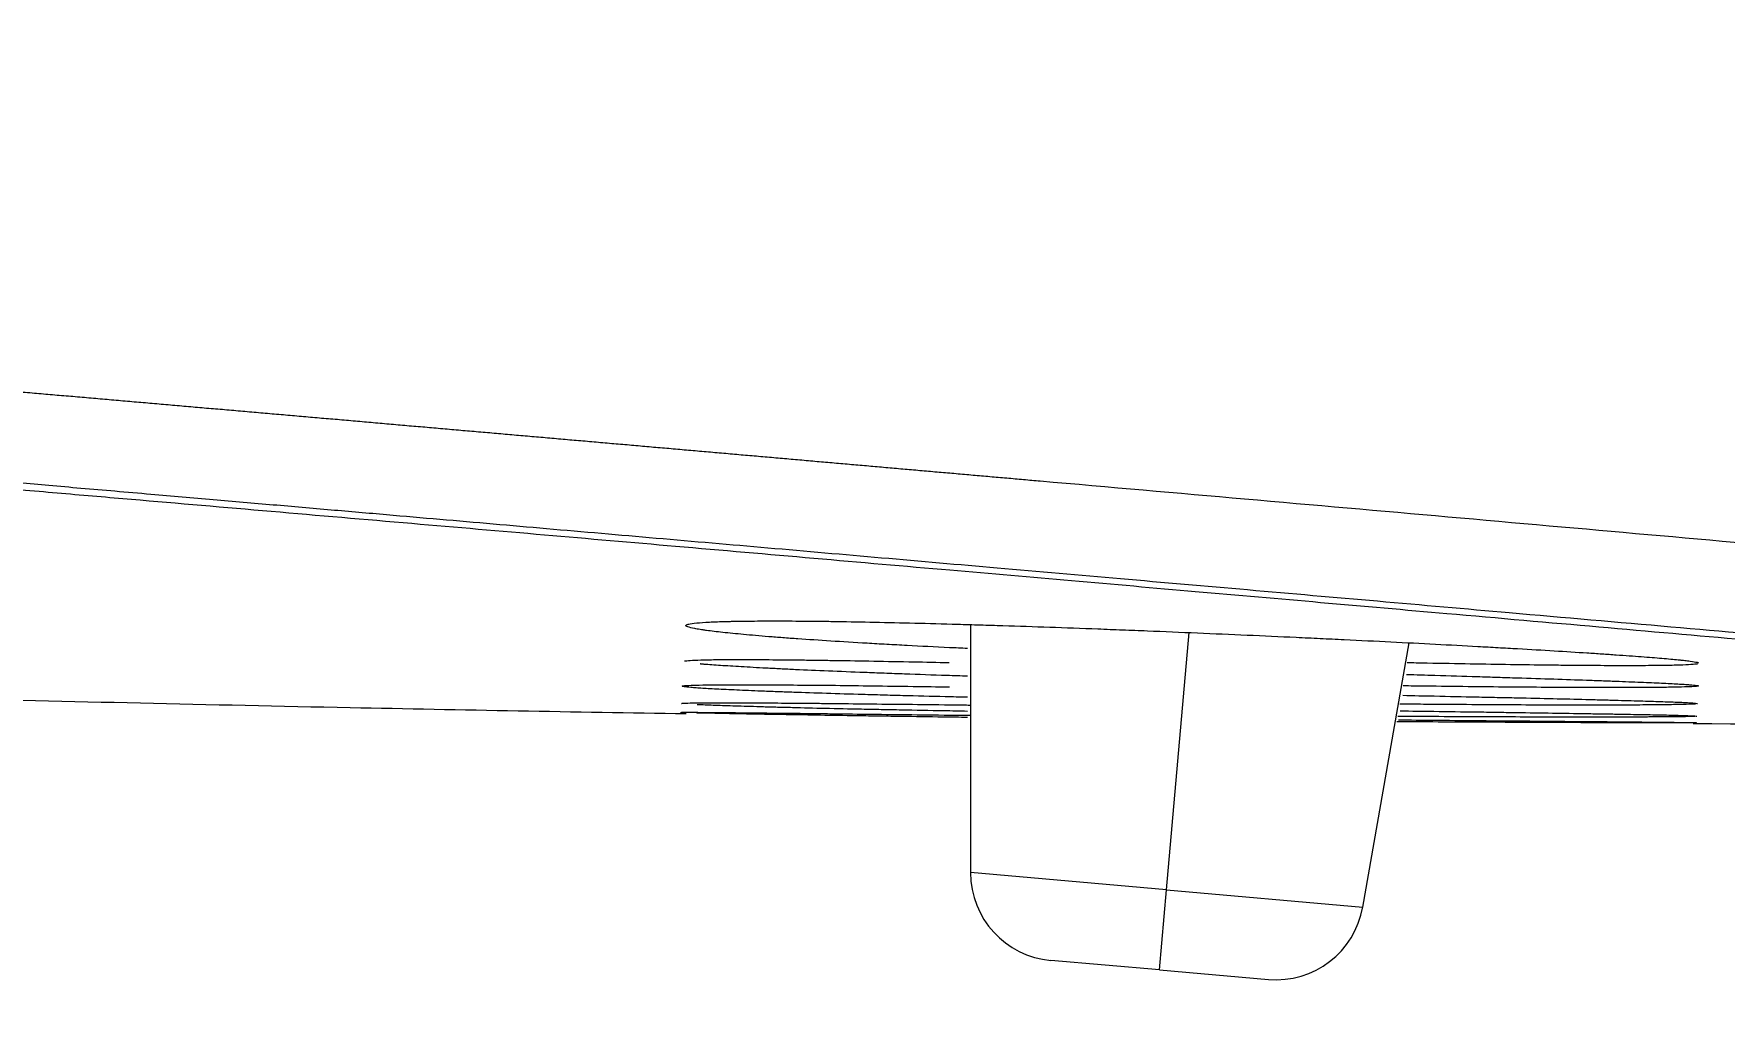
# Model space of a CAD drawing. Header units: millimetres. Extents: x 2433 to 4809, y -10272 to -6912.
# Drawn here: x 4027.25 to 4046.45, y -8026.49 to -8015.28 of the extents above; entities that cross this region are included whole.
import ezdxf

# ---------------------------------------------------------------- set-up
doc = ezdxf.new("R2010")
doc.units = ezdxf.units.MM
doc.layers.add('DIM', color=3, linetype='Continuous', lineweight=13)
doc.styles.add('ARIAL', font='arial.ttf')
doc.dimstyles.get("Standard").update_dxf_attribs({"dimtxt": 15, "dimasz": 15, "dimexe": 0.18, "dimexo": 0.0625, "dimgap": 4, "dimtad": 0, "dimtih": 1, "dimtoh": 1, "dimdec": 1, "dimdsep": 46, "dimtxsty": 'ARIAL', "dimcen": 0, "dimclrd": 3, "dimclre": 3, "dimclrt": 3, "dimadec": 0, "dimazin": 0, "dimtfac": 1, "dimtdec": 1, "dimtofl": 0, "dimtmove": 0, "dimatfit": 3, "dimfxl": 1, "dimtolj": 1, "dimtzin": 0, "dimarcsym": 0})

# ---------------------------------------------------------------- blocks, each defined once
blk = doc.blocks.new('*D50')
at = {"layer": 'Defpoints', "color": 0, "transparency": 16777216}
for p in [(3876.167, -8006.18), (4065.408, -8022.77), (4059.068, -8095.094)]:
    blk.add_point(p, dxfattribs=at)
at = {"layer": 'DIM', "color": 3, "lineweight": -2, "transparency": 16777216}
for p, q in [((3876.162, -8006.242), (3869.811, -8078.683)), ((4065.403, -8022.832), (4059.052, -8095.273)), ((3887.758, -8080.076), (3940.44, -8084.694)), ((4041.136, -8093.522), (3988.454, -8088.903))]:
    blk.add_line(p, q, dxfattribs=at)
at = {"layer": 'DIM', "color": 3, "transparency": 16777216}
for points in [[(3888.02, -8077.087), (3887.496, -8083.064), (3869.827, -8078.504)], [(4041.398, -8090.533), (4040.874, -8096.511), (4059.068, -8095.094)]]:
    blk.add_solid(points, dxfattribs=at)
at = {"layer": 'DIM', "color": 3, "transparency": 16777216, "insert": (3964.447, -8086.799), "char_height": 18, "attachment_point": 5, "style": 'ARIAL'}
blk.add_mtext('\\A1;190', dxfattribs=at)

msp = doc.modelspace()

# ---------------------------------------------------------------- linework, layer by layer
at = {"linetype": 'Continuous', "lineweight": 18, "extrusion": (-1, -2.22045e-16, 0)}
for p, q in [((4037.889, -8021.987), (4037.889, -8024.804)), ((4042.345, -8025.194), (4042.874, -8022.195)), ((4040.037, -8025.908), (4038.802, -8025.8)), ((4040.037, -8025.908), (4041.273, -8026.016))]:
    msp.add_line(p, q, dxfattribs=at)
at = {"linetype": 'Continuous', "lineweight": 13, "extrusion": (-1, -2.22045e-16, 0)}
for p, q in [((4040.117, -8024.999), (4040.373, -8022.077)), ((4040.117, -8024.999), (4037.889, -8024.804)), ((4040.037, -8025.908), (4040.117, -8024.999)), ((4040.117, -8024.999), (4042.345, -8025.194))]:
    msp.add_line(p, q, dxfattribs=at)
at = {"linetype": 'Continuous', "lineweight": 18}
for centre, start, end in [((4038.889, -8024.804), 180, 265), ((4041.36, -8025.02), 265, 350)]:
    msp.add_arc(centre, 1, start, end, dxfattribs=at)
for points, knots in [([(4025.397, -8019.196), (4025.431, -8019.199), (4025.5, -8019.205), (4025.603, -8019.214), (4025.706, -8019.223), (4025.809, -8019.232), (4025.912, -8019.241), (4026.015, -8019.25), (4026.118, -8019.258), (4026.221, -8019.267), (4026.324, -8019.276), (4026.427, -8019.285), (4026.531, -8019.294), (4026.634, -8019.303), (4026.737, -8019.312), (4026.84, -8019.321), (4026.943, -8019.33), (4027.046, -8019.339), (4027.149, -8019.348), (4027.252, -8019.357), (4027.355, -8019.366), (4027.458, -8019.375), (4027.561, -8019.384), (4027.664, -8019.392), (4027.768, -8019.401), (4027.871, -8019.41), (4027.974, -8019.419), (4028.077, -8019.428), (4028.18, -8019.437), (4028.283, -8019.446), (4028.386, -8019.455), (4028.488, -8019.464), (4028.591, -8019.473), (4028.694, -8019.482), (4028.797, -8019.491), (4028.9, -8019.5), (4029.003, -8019.509), (4029.106, -8019.518), (4029.208, -8019.527), (4029.311, -8019.535), (4029.414, -8019.544), (4029.516, -8019.553), (4029.619, -8019.562), (4029.722, -8019.571), (4029.824, -8019.58), (4029.927, -8019.589), (4030.029, -8019.598), (4030.132, -8019.607), (4030.234, -8019.616), (4030.337, -8019.625), (4030.439, -8019.634), (4030.541, -8019.643), (4030.644, -8019.651), (4030.746, -8019.66), (4030.848, -8019.669), (4030.95, -8019.678), (4031.052, -8019.687), (4031.154, -8019.696), (4031.256, -8019.705), (4031.358, -8019.714), (4031.46, -8019.723), (4031.562, -8019.732), (4031.664, -8019.74), (4031.765, -8019.749), (4031.867, -8019.758), (4031.969, -8019.767), (4032.07, -8019.776), (4032.172, -8019.785), (4032.273, -8019.794), (4032.375, -8019.802), (4032.476, -8019.811), (4032.577, -8019.82), (4032.678, -8019.829), (4032.779, -8019.838), (4032.88, -8019.847), (4032.981, -8019.855), (4033.082, -8019.864), (4033.183, -8019.873), (4033.284, -8019.882), (4033.384, -8019.891), (4033.485, -8019.899), (4033.586, -8019.908), (4033.686, -8019.917), (4033.786, -8019.926), (4033.887, -8019.935), (4033.987, -8019.943), (4034.087, -8019.952), (4034.187, -8019.961), (4034.287, -8019.97), (4034.387, -8019.978), (4034.487, -8019.987), (4034.586, -8019.996), (4034.686, -8020.005), (4034.786, -8020.013), (4034.885, -8020.022), (4034.984, -8020.031), (4035.084, -8020.039), (4035.183, -8020.048), (4035.282, -8020.057), (4035.381, -8020.065), (4035.48, -8020.074), (4035.578, -8020.083), (4035.677, -8020.091), (4035.776, -8020.1), (4035.874, -8020.109), (4035.973, -8020.117), (4036.071, -8020.126), (4036.169, -8020.135), (4036.267, -8020.143), (4036.365, -8020.152), (4036.463, -8020.16), (4036.561, -8020.169), (4036.658, -8020.177), (4036.756, -8020.186), (4036.853, -8020.194), (4036.95, -8020.203), (4037.047, -8020.212), (4037.145, -8020.22), (4037.241, -8020.229), (4037.338, -8020.237), (4037.435, -8020.246), (4037.532, -8020.254), (4037.628, -8020.262), (4037.724, -8020.271), (4037.821, -8020.279), (4037.917, -8020.288), (4038.013, -8020.296), (4038.109, -8020.305), (4038.204, -8020.313), (4038.3, -8020.321), (4038.395, -8020.33), (4038.491, -8020.338), (4038.586, -8020.347), (4039.436, -8020.421), (4041.042, -8020.562), (4043.351, -8020.765), (4045.623, -8020.966), (4047.834, -8021.162), (4049.95, -8021.349), (4052.017, -8021.533), (4054.052, -8021.715), (4056.037, -8021.893), (4057.431, -8022.02), (4058.338, -8022.103), (4058.854, -8022.15), (4059.321, -8022.194), (4059.74, -8022.233), (4060.006, -8022.258), (4060.155, -8022.272), (4060.204, -8022.276), (4060.252, -8022.281), (4060.299, -8022.285), (4060.345, -8022.29), (4060.39, -8022.294), (4060.435, -8022.298), (4060.478, -8022.303), (4060.521, -8022.307), (4060.563, -8022.311), (4060.603, -8022.315), (4060.643, -8022.319), (4060.682, -8022.322), (4060.72, -8022.326), (4060.757, -8022.33), (4060.793, -8022.333), (4060.828, -8022.337), (4060.862, -8022.34), (4060.895, -8022.343), (4060.927, -8022.347), (4060.958, -8022.35), (4060.988, -8022.353), (4061.017, -8022.356), (4061.046, -8022.359), (4061.073, -8022.362), (4061.099, -8022.364), (4061.125, -8022.367), (4061.149, -8022.37), (4061.172, -8022.372), (4061.195, -8022.375), (4061.216, -8022.377), (4061.236, -8022.379), (4061.256, -8022.381), (4061.274, -8022.383), (4061.286, -8022.385), (4061.291, -8022.385)], [0, 0, 0, 0, 0.001868, 0.003737, 0.005607, 0.007478, 0.009349, 0.011221, 0.013093, 0.014966, 0.01684, 0.018714, 0.02059, 0.022465, 0.024342, 0.026219, 0.028096, 0.029975, 0.031853, 0.033733, 0.035613, 0.037493, 0.039374, 0.041256, 0.043138, 0.045021, 0.046905, 0.048789, 0.050673, 0.052558, 0.054444, 0.05633, 0.058216, 0.060103, 0.061991, 0.063879, 0.065767, 0.067656, 0.069545, 0.071435, 0.073325, 0.075216, 0.077107, 0.078999, 0.080891, 0.082783, 0.084676, 0.086569, 0.088463, 0.090357, 0.092251, 0.094145, 0.096041, 0.097936, 0.099832, 0.101728, 0.103624, 0.105521, 0.107418, 0.109315, 0.111213, 0.113111, 0.115009, 0.116907, 0.118806, 0.120705, 0.122604, 0.124504, 0.126403, 0.128303, 0.130204, 0.132104, 0.134005, 0.135905, 0.137806, 0.139707, 0.141609, 0.14351, 0.145412, 0.147314, 0.149216, 0.151118, 0.15302, 0.154923, 0.156825, 0.158728, 0.16063, 0.162533, 0.164436, 0.166339, 0.168242, 0.170145, 0.172048, 0.173951, 0.175855, 0.177758, 0.179661, 0.181564, 0.183468, 0.185371, 0.187274, 0.189178, 0.191081, 0.192984, 0.194887, 0.19679, 0.198693, 0.200597, 0.202499, 0.204402, 0.206305, 0.208208, 0.210111, 0.212013, 0.213915, 0.215818, 0.21772, 0.219622, 0.221524, 0.223426, 0.225327, 0.227229, 0.22913, 0.231031, 0.232932, 0.234832, 0.236733, 0.238633, 0.240533, 0.242433, 0.244332, 0.246232, 0.248131, 0.250029, 0.297197, 0.345867, 0.395959, 0.447375, 0.499998, 0.553136, 0.612729, 0.678475, 0.749923, 0.775235, 0.800374, 0.825328, 0.850083, 0.874627, 0.878178, 0.881732, 0.885288, 0.888846, 0.892407, 0.89597, 0.899535, 0.903103, 0.906672, 0.910244, 0.913817, 0.917392, 0.92097, 0.924549, 0.928129, 0.931711, 0.935295, 0.938881, 0.942468, 0.946056, 0.949645, 0.953236, 0.956828, 0.960421, 0.964015, 0.96761, 0.971206, 0.974803, 0.978401, 0.981999, 0.985598, 0.989198, 0.992798, 0.996399, 1, 1, 1, 1]), ([(4025.091, -8020.283), (4025.124, -8020.286), (4025.191, -8020.292), (4025.293, -8020.301), (4025.397, -8020.31), (4025.505, -8020.319), (4025.615, -8020.328), (4025.728, -8020.338), (4025.844, -8020.348), (4025.962, -8020.358), (4026.084, -8020.368), (4026.208, -8020.379), (4026.335, -8020.39), (4026.464, -8020.401), (4026.597, -8020.412), (4026.826, -8020.432), (4027.148, -8020.459), (4027.558, -8020.494), (4027.96, -8020.529), (4028.757, -8020.597), (4029.954, -8020.7), (4032.028, -8020.878), (4034.625, -8021.103), (4037.11, -8021.319), (4039.059, -8021.489), (4040.467, -8021.611), (4041.891, -8021.736), (4043.428, -8021.871), (4045.045, -8022.013), (4046.707, -8022.159), (4048.191, -8022.29), (4049.521, -8022.408), (4050.718, -8022.514), (4051.882, -8022.618), (4052.983, -8022.717), (4053.998, -8022.808), (4054.912, -8022.891), (4055.73, -8022.965), (4056.403, -8023.027), (4056.954, -8023.079), (4057.404, -8023.121), (4057.802, -8023.159), (4058.047, -8023.183), (4058.179, -8023.196), (4058.216, -8023.2), (4058.253, -8023.204), (4058.29, -8023.207), (4058.326, -8023.211), (4058.361, -8023.214), (4058.396, -8023.218), (4058.431, -8023.221), (4058.464, -8023.225), (4058.498, -8023.228), (4058.53, -8023.232), (4058.562, -8023.235), (4058.594, -8023.238), (4058.624, -8023.241), (4058.654, -8023.245), (4058.684, -8023.248), (4058.712, -8023.251), (4058.74, -8023.254), (4058.768, -8023.257), (4058.794, -8023.26), (4058.82, -8023.263), (4058.845, -8023.265), (4058.869, -8023.268), (4058.893, -8023.271), (4058.915, -8023.273), (4058.937, -8023.276), (4058.958, -8023.278), (4058.978, -8023.281), (4058.997, -8023.283), (4059.016, -8023.285), (4059.027, -8023.287), (4059.033, -8023.287)], [0, 0, 0, 0, 0.001901, 0.003856, 0.005866, 0.007929, 0.010046, 0.012218, 0.014443, 0.016722, 0.019056, 0.021443, 0.023885, 0.026381, 0.02893, 0.031534, 0.039629, 0.047565, 0.055342, 0.06296, 0.093921, 0.125357, 0.185465, 0.250033, 0.279563, 0.310272, 0.342163, 0.375237, 0.416513, 0.458099, 0.500005, 0.533967, 0.569101, 0.60541, 0.642901, 0.679508, 0.715547, 0.751022, 0.785939, 0.812928, 0.839733, 0.866359, 0.892808, 0.895957, 0.899128, 0.902318, 0.90553, 0.908761, 0.912014, 0.915286, 0.91858, 0.921893, 0.925228, 0.928583, 0.931958, 0.935354, 0.93877, 0.942207, 0.945665, 0.949143, 0.952642, 0.956161, 0.959701, 0.963261, 0.966842, 0.970444, 0.974066, 0.977709, 0.981373, 0.985057, 0.988762, 0.992487, 0.996233, 1, 1, 1, 1]), ([(4037.854, -8022.258), (4037.785, -8022.255), (4037.717, -8022.252), (4037.484, -8022.241), (4037.324, -8022.233), (4037.128, -8022.222), (4037.09, -8022.22), (4037.013, -8022.216), (4036.974, -8022.214), (4036.86, -8022.208), (4036.786, -8022.203), (4036.569, -8022.191), (4036.431, -8022.182), (4036.169, -8022.166), (4036.045, -8022.157), (4035.869, -8022.145), (4035.811, -8022.141), (4035.728, -8022.134), (4035.701, -8022.132), (4035.648, -8022.128), (4035.621, -8022.126), (4035.492, -8022.116), (4035.397, -8022.107), (4035.224, -8022.091), (4035.145, -8022.084), (4035.005, -8022.068), (4034.943, -8022.061), (4034.876, -8022.052), (4034.863, -8022.05), (4034.838, -8022.046), (4034.826, -8022.044), (4034.793, -8022.039), (4034.773, -8022.036), (4034.72, -8022.025), (4034.693, -8022.019), (4034.659, -8022.007), (4034.651, -8022.001), (4034.654, -8021.993), (4034.657, -8021.99), (4034.666, -8021.987), (4034.669, -8021.985), (4034.678, -8021.983), (4034.682, -8021.982), (4034.708, -8021.976), (4034.739, -8021.972), (4034.817, -8021.964), (4034.865, -8021.961), (4034.978, -8021.955), (4035.043, -8021.953), (4035.136, -8021.95), (4035.155, -8021.95), (4035.194, -8021.949), (4035.254, -8021.948), (4035.319, -8021.947), (4035.454, -8021.946), (4035.551, -8021.945), (4035.761, -8021.945), (4035.873, -8021.946), (4036.054, -8021.947), (4036.116, -8021.948), (4036.212, -8021.949), (4036.245, -8021.949), (4036.311, -8021.95), (4036.344, -8021.951), (4036.513, -8021.953), (4036.654, -8021.956), (4036.946, -8021.962), (4037.098, -8021.965), (4037.412, -8021.973), (4037.575, -8021.977), (4037.785, -8021.983), (4037.828, -8021.985), (4037.913, -8021.987), (4038.041, -8021.991), (4038.17, -8021.995), (4038.432, -8022.003), (4038.786, -8022.015), (4039.15, -8022.028), (4039.428, -8022.039), (4039.521, -8022.042), (4039.709, -8022.05), (4039.804, -8022.053), (4040.087, -8022.065), (4040.276, -8022.072), (4040.466, -8022.081)], [0, 0, 0, 0, 0.015012, 0.015012, 0.051493, 0.051493, 0.060613, 0.060613, 0.069734, 0.069734, 0.087974, 0.087974, 0.124455, 0.124455, 0.160936, 0.160936, 0.179177, 0.179177, 0.188297, 0.188297, 0.197417, 0.197417, 0.233898, 0.233898, 0.270379, 0.270379, 0.30686, 0.30686, 0.315981, 0.315981, 0.325101, 0.325101, 0.343341, 0.343341, 0.379822, 0.379822, 0.416303, 0.416303, 0.434544, 0.434544, 0.443664, 0.443664, 0.452784, 0.452784, 0.489265, 0.489265, 0.525746, 0.525746, 0.562228, 0.562228, 0.571348, 0.571348, 0.580468, 0.598709, 0.598709, 0.63519, 0.63519, 0.671671, 0.671671, 0.689911, 0.689911, 0.699031, 0.699031, 0.708152, 0.708152, 0.744633, 0.744633, 0.781114, 0.781114, 0.817595, 0.817595, 0.826715, 0.826715, 0.835835, 0.854076, 0.854076, 0.890557, 0.927038, 0.927038, 0.945278, 0.945278, 0.963519, 0.963519, 1, 1, 1, 1]), ([(4040.466, -8022.081), (4040.656, -8022.089), (4040.844, -8022.097), (4041.218, -8022.113), (4041.403, -8022.122), (4041.679, -8022.135), (4041.771, -8022.139), (4041.908, -8022.146), (4041.953, -8022.148), (4042.044, -8022.152), (4042.09, -8022.154), (4042.316, -8022.165), (4042.492, -8022.174), (4042.838, -8022.191), (4043.006, -8022.2), (4043.335, -8022.217), (4043.496, -8022.226), (4043.691, -8022.237), (4043.73, -8022.239), (4043.807, -8022.243), (4043.845, -8022.245), (4043.959, -8022.252), (4044.033, -8022.256), (4044.25, -8022.268), (4044.388, -8022.276), (4044.65, -8022.292), (4044.775, -8022.3), (4044.951, -8022.311), (4045.008, -8022.315), (4045.091, -8022.321), (4045.118, -8022.322), (4045.172, -8022.326), (4045.198, -8022.328), (4045.328, -8022.337), (4045.423, -8022.344), (4045.596, -8022.357), (4045.674, -8022.363), (4045.815, -8022.375), (4045.877, -8022.381), (4045.944, -8022.388), (4045.957, -8022.389), (4045.982, -8022.392), (4045.994, -8022.393), (4046.027, -8022.397), (4046.047, -8022.399), (4046.101, -8022.406), (4046.127, -8022.411), (4046.152, -8022.417), (4046.157, -8022.418), (4046.161, -8022.42)], [0, 0, 0, 0, 0.064916, 0.064916, 0.129832, 0.129832, 0.16229, 0.16229, 0.178519, 0.178519, 0.194748, 0.194748, 0.259664, 0.259664, 0.324581, 0.324581, 0.389497, 0.389497, 0.405726, 0.405726, 0.421955, 0.421955, 0.454413, 0.454413, 0.519329, 0.519329, 0.584245, 0.584245, 0.616703, 0.616703, 0.632932, 0.632932, 0.649161, 0.649161, 0.714077, 0.714077, 0.778993, 0.778993, 0.843909, 0.843909, 0.860138, 0.860138, 0.876367, 0.876367, 0.908825, 0.908825, 0.973742, 0.973742, 1, 1, 1, 1]), ([(4034.64, -8022.4), (4034.64, -8022.4), (4034.64, -8022.4), (4034.644, -8022.399), (4034.647, -8022.399), (4034.655, -8022.398), (4034.66, -8022.397), (4034.687, -8022.394), (4034.718, -8022.392), (4034.797, -8022.389), (4034.845, -8022.387), (4034.959, -8022.385), (4035.025, -8022.384), (4035.118, -8022.384), (4035.137, -8022.384), (4035.177, -8022.384), (4035.237, -8022.383), (4035.302, -8022.383), (4035.438, -8022.384), (4035.535, -8022.384), (4035.746, -8022.386), (4035.859, -8022.387), (4036.041, -8022.389), (4036.103, -8022.39), (4036.2, -8022.391), (4036.232, -8022.392), (4036.299, -8022.393), (4036.332, -8022.393), (4036.501, -8022.396), (4036.642, -8022.398), (4036.936, -8022.404), (4037.088, -8022.406), (4037.375, -8022.412), (4037.508, -8022.415), (4037.645, -8022.418)], [0, 0, 0, 0, 0.001163, 0.001163, 0.025356, 0.025356, 0.049549, 0.049549, 0.146321, 0.146321, 0.243094, 0.243094, 0.339866, 0.339866, 0.36406, 0.36406, 0.388253, 0.436639, 0.436639, 0.533411, 0.533411, 0.630184, 0.630184, 0.67857, 0.67857, 0.702763, 0.702763, 0.726956, 0.726956, 0.823729, 0.823729, 0.920501, 0.920501, 1, 1, 1, 1]), ([(4037.855, -8022.573), (4037.776, -8022.57), (4037.698, -8022.568), (4037.457, -8022.56), (4037.296, -8022.554), (4037.101, -8022.547), (4037.062, -8022.546), (4036.985, -8022.543), (4036.947, -8022.541), (4036.833, -8022.537), (4036.759, -8022.534), (4036.542, -8022.526), (4036.404, -8022.52), (4036.142, -8022.509), (4036.017, -8022.504), (4035.841, -8022.496), (4035.784, -8022.493), (4035.701, -8022.489), (4035.674, -8022.487), (4035.621, -8022.485), (4035.594, -8022.483), (4035.465, -8022.477), (4035.37, -8022.471), (4035.197, -8022.461), (4035.119, -8022.456), (4034.979, -8022.447), (4034.917, -8022.442), (4034.85, -8022.437), (4034.837, -8022.436), (4034.822, -8022.434), (4034.82, -8022.434), (4034.817, -8022.434)], [0, 0, 0, 0, 0.053285, 0.053285, 0.167265, 0.167265, 0.19576, 0.19576, 0.224255, 0.224255, 0.281245, 0.281245, 0.395224, 0.395224, 0.509204, 0.509204, 0.566194, 0.566194, 0.594688, 0.594688, 0.623183, 0.623183, 0.737163, 0.737163, 0.851143, 0.851143, 0.965122, 0.965122, 0.993617, 0.993617, 1, 1, 1, 1]), ([(4046.149, -8022.434), (4046.145, -8022.434), (4046.141, -8022.435), (4046.115, -8022.439), (4046.085, -8022.441), (4046.007, -8022.445), (4045.96, -8022.447), (4045.847, -8022.45), (4045.782, -8022.451), (4045.689, -8022.452), (4045.67, -8022.453), (4045.631, -8022.453), (4045.571, -8022.453), (4045.506, -8022.454), (4045.371, -8022.454), (4045.274, -8022.454), (4045.064, -8022.453), (4044.951, -8022.453), (4044.77, -8022.451), (4044.708, -8022.451), (4044.611, -8022.45), (4044.579, -8022.449), (4044.513, -8022.449), (4044.479, -8022.448), (4044.311, -8022.446), (4044.17, -8022.444), (4043.877, -8022.44), (4043.725, -8022.437), (4043.41, -8022.432), (4043.247, -8022.429), (4043.036, -8022.425), (4042.994, -8022.424), (4042.917, -8022.422), (4042.883, -8022.422), (4042.848, -8022.421)], [0, 0, 0, 0, 0.022034, 0.022034, 0.115602, 0.115602, 0.209169, 0.209169, 0.302736, 0.302736, 0.326128, 0.326128, 0.34952, 0.396304, 0.396304, 0.489871, 0.489871, 0.583438, 0.583438, 0.630222, 0.630222, 0.653614, 0.653614, 0.677006, 0.677006, 0.770573, 0.770573, 0.86414, 0.86414, 0.957708, 0.957708, 0.981099, 0.981099, 1, 1, 1, 1]), ([(4037.855, -8022.812), (4037.769, -8022.81), (4037.685, -8022.808), (4037.436, -8022.802), (4037.276, -8022.798), (4037.08, -8022.793), (4037.042, -8022.792), (4036.965, -8022.79), (4036.926, -8022.789), (4036.813, -8022.785), (4036.738, -8022.783), (4036.521, -8022.777), (4036.384, -8022.773), (4036.121, -8022.764), (4035.997, -8022.76), (4035.821, -8022.754), (4035.764, -8022.752), (4035.682, -8022.749), (4035.654, -8022.748), (4035.601, -8022.746), (4035.575, -8022.745), (4035.445, -8022.74), (4035.351, -8022.736), (4035.178, -8022.728), (4035.1, -8022.725), (4034.96, -8022.718), (4034.898, -8022.714), (4034.832, -8022.71), (4034.819, -8022.709), (4034.794, -8022.707), (4034.783, -8022.707), (4034.749, -8022.704), (4034.729, -8022.703), (4034.677, -8022.698), (4034.651, -8022.695), (4034.618, -8022.69), (4034.61, -8022.688), (4034.614, -8022.684), (4034.618, -8022.683), (4034.627, -8022.682), (4034.63, -8022.681), (4034.639, -8022.68), (4034.644, -8022.68), (4034.671, -8022.678), (4034.701, -8022.676), (4034.781, -8022.674), (4034.829, -8022.672), (4034.944, -8022.671), (4035.01, -8022.67), (4035.103, -8022.67), (4035.123, -8022.67), (4035.162, -8022.67), (4035.223, -8022.669), (4035.288, -8022.669), (4035.424, -8022.67), (4035.522, -8022.67), (4035.734, -8022.671), (4035.847, -8022.672), (4036.029, -8022.674), (4036.091, -8022.674), (4036.188, -8022.675), (4036.221, -8022.675), (4036.287, -8022.676), (4036.321, -8022.676), (4036.49, -8022.678), (4036.631, -8022.68), (4036.925, -8022.684), (4037.077, -8022.686), (4037.37, -8022.69), (4037.508, -8022.692), (4037.65, -8022.695)], [0, 0, 0, 0, 0.022762, 0.022762, 0.067482, 0.067482, 0.078662, 0.078662, 0.089842, 0.089842, 0.112202, 0.112202, 0.156921, 0.156921, 0.201641, 0.201641, 0.224001, 0.224001, 0.235181, 0.235181, 0.246361, 0.246361, 0.291081, 0.291081, 0.3358, 0.3358, 0.38052, 0.38052, 0.3917, 0.3917, 0.40288, 0.40288, 0.42524, 0.42524, 0.46996, 0.46996, 0.514679, 0.514679, 0.537039, 0.537039, 0.548219, 0.548219, 0.559399, 0.559399, 0.604119, 0.604119, 0.648838, 0.648838, 0.693558, 0.693558, 0.704738, 0.704738, 0.715918, 0.738278, 0.738278, 0.782998, 0.782998, 0.827717, 0.827717, 0.850077, 0.850077, 0.861257, 0.861257, 0.872437, 0.872437, 0.917157, 0.917157, 0.961876, 0.961876, 1, 1, 1, 1]), ([(4042.843, -8022.553), (4042.952, -8022.556), (4043.06, -8022.559), (4043.33, -8022.567), (4043.491, -8022.572), (4043.686, -8022.578), (4043.725, -8022.579), (4043.802, -8022.582), (4043.84, -8022.583), (4043.954, -8022.587), (4044.028, -8022.589), (4044.245, -8022.596), (4044.383, -8022.6), (4044.646, -8022.609), (4044.77, -8022.613), (4044.946, -8022.619), (4045.003, -8022.621), (4045.086, -8022.624), (4045.114, -8022.625), (4045.167, -8022.627), (4045.194, -8022.628), (4045.323, -8022.633), (4045.418, -8022.637), (4045.591, -8022.644), (4045.669, -8022.647), (4045.809, -8022.654), (4045.871, -8022.657), (4045.938, -8022.661), (4045.951, -8022.662), (4045.976, -8022.663), (4045.987, -8022.664), (4046.021, -8022.666), (4046.041, -8022.668), (4046.094, -8022.672), (4046.12, -8022.674), (4046.154, -8022.679), (4046.161, -8022.681), (4046.159, -8022.685), (4046.154, -8022.686), (4046.143, -8022.687), (4046.135, -8022.688), (4046.13, -8022.689), (4046.104, -8022.691), (4046.073, -8022.693), (4045.994, -8022.695), (4045.946, -8022.697), (4045.832, -8022.699), (4045.766, -8022.7), (4045.673, -8022.701), (4045.654, -8022.701), (4045.614, -8022.701), (4045.553, -8022.701), (4045.488, -8022.702), (4045.353, -8022.702), (4045.255, -8022.702), (4045.043, -8022.702), (4044.93, -8022.702), (4044.749, -8022.701), (4044.686, -8022.701), (4044.589, -8022.701), (4044.557, -8022.701), (4044.49, -8022.7), (4044.457, -8022.7), (4044.287, -8022.699), (4044.146, -8022.698), (4043.852, -8022.695), (4043.7, -8022.694), (4043.385, -8022.69), (4043.221, -8022.688), (4043.011, -8022.686), (4042.968, -8022.685), (4042.885, -8022.684), (4042.844, -8022.684), (4042.803, -8022.683)], [0, 0, 0, 0, 0.027796, 0.027796, 0.071026, 0.071026, 0.081833, 0.081833, 0.09264, 0.09264, 0.114255, 0.114255, 0.157484, 0.157484, 0.200713, 0.200713, 0.222328, 0.222328, 0.233135, 0.233135, 0.243943, 0.243943, 0.287172, 0.287172, 0.330401, 0.330401, 0.37363, 0.37363, 0.384437, 0.384437, 0.395245, 0.395245, 0.416859, 0.416859, 0.460089, 0.460089, 0.503318, 0.503318, 0.524932, 0.53574, 0.53574, 0.546547, 0.546547, 0.589776, 0.589776, 0.633006, 0.633006, 0.676235, 0.676235, 0.687042, 0.687042, 0.697849, 0.719464, 0.719464, 0.762693, 0.762693, 0.805922, 0.805922, 0.827537, 0.827537, 0.838344, 0.838344, 0.849152, 0.849152, 0.892381, 0.892381, 0.93561, 0.93561, 0.978839, 0.978839, 0.989647, 0.989647, 1, 1, 1, 1]), ([(4026.073, -8022.819), (4027.662, -8022.859), (4030.523, -8022.925), (4033.384, -8022.977), (4034.656, -8022.998)], [0, 0, 0, 0, 0.5554, 1, 1, 1, 1]), ([(4042.8, -8022.79), (4042.922, -8022.793), (4043.041, -8022.795), (4043.323, -8022.801), (4043.483, -8022.805), (4043.679, -8022.809), (4043.717, -8022.81), (4043.794, -8022.811), (4043.833, -8022.812), (4043.946, -8022.815), (4044.021, -8022.816), (4044.238, -8022.821), (4044.376, -8022.824), (4044.638, -8022.83), (4044.762, -8022.833), (4044.938, -8022.838), (4044.995, -8022.839), (4045.078, -8022.841), (4045.105, -8022.842), (4045.159, -8022.844), (4045.185, -8022.844), (4045.314, -8022.848), (4045.409, -8022.85), (4045.582, -8022.855), (4045.66, -8022.858), (4045.8, -8022.863), (4045.862, -8022.865), (4045.929, -8022.868), (4045.941, -8022.868), (4045.966, -8022.869), (4045.978, -8022.87), (4046.011, -8022.872), (4046.031, -8022.873), (4046.084, -8022.876), (4046.11, -8022.878), (4046.137, -8022.881), (4046.144, -8022.882), (4046.147, -8022.883)], [0, 0, 0, 0, 0.062673, 0.062673, 0.150636, 0.150636, 0.172627, 0.172627, 0.194617, 0.194617, 0.238599, 0.238599, 0.326561, 0.326561, 0.414524, 0.414524, 0.458505, 0.458505, 0.480496, 0.480496, 0.502486, 0.502486, 0.590449, 0.590449, 0.678412, 0.678412, 0.766374, 0.766374, 0.788365, 0.788365, 0.810355, 0.810355, 0.854337, 0.854337, 0.942299, 0.942299, 1, 1, 1, 1]), ([(4034.594, -8022.984), (4034.594, -8022.984), (4034.594, -8022.984), (4034.595, -8022.984), (4034.599, -8022.984), (4034.608, -8022.983), (4034.612, -8022.983), (4034.62, -8022.983), (4034.625, -8022.983), (4034.653, -8022.983), (4034.684, -8022.983), (4034.763, -8022.983), (4034.812, -8022.983), (4034.927, -8022.984), (4034.993, -8022.985), (4035.087, -8022.986), (4035.106, -8022.986), (4035.146, -8022.986), (4035.207, -8022.987), (4035.272, -8022.987), (4035.409, -8022.989), (4035.507, -8022.99), (4035.719, -8022.992), (4035.832, -8022.993), (4036.014, -8022.995), (4036.077, -8022.996), (4036.174, -8022.997), (4036.207, -8022.998), (4036.273, -8022.998), (4036.307, -8022.999), (4036.477, -8023.001), (4036.618, -8023.002), (4036.912, -8023.006), (4037.065, -8023.008), (4037.381, -8023.011), (4037.544, -8023.013), (4037.755, -8023.016), (4037.798, -8023.016), (4037.854, -8023.017), (4037.867, -8023.017), (4037.88, -8023.017)], [0, 0, 0, 0, 0.002777, 0.002777, 0.046799, 0.046799, 0.06881, 0.06881, 0.090821, 0.090821, 0.178864, 0.178864, 0.266907, 0.266907, 0.354951, 0.354951, 0.376961, 0.376961, 0.398972, 0.442994, 0.442994, 0.531037, 0.531037, 0.619081, 0.619081, 0.663102, 0.663102, 0.685113, 0.685113, 0.707124, 0.707124, 0.795167, 0.795167, 0.883211, 0.883211, 0.971254, 0.971254, 0.993265, 0.993265, 1, 1, 1, 1]), ([(4034.603, -8022.882), (4034.605, -8022.881), (4034.608, -8022.881), (4034.615, -8022.88), (4034.618, -8022.88), (4034.627, -8022.879), (4034.632, -8022.879), (4034.659, -8022.878), (4034.69, -8022.877), (4034.77, -8022.876), (4034.818, -8022.875), (4034.933, -8022.874), (4034.999, -8022.874), (4035.093, -8022.874), (4035.112, -8022.874), (4035.152, -8022.874), (4035.213, -8022.875), (4035.278, -8022.875), (4035.414, -8022.875), (4035.513, -8022.876), (4035.724, -8022.877), (4035.838, -8022.878), (4036.02, -8022.88), (4036.082, -8022.88), (4036.179, -8022.881), (4036.212, -8022.881), (4036.278, -8022.882), (4036.312, -8022.882), (4036.482, -8022.884), (4036.623, -8022.886), (4036.917, -8022.889), (4037.07, -8022.89), (4037.385, -8022.894), (4037.549, -8022.896), (4037.76, -8022.899), (4037.802, -8022.899), (4037.856, -8022.9), (4037.868, -8022.9), (4037.88, -8022.9)], [0, 0, 0, 0, 0.029732, 0.029732, 0.052153, 0.052153, 0.074575, 0.074575, 0.164261, 0.164261, 0.253947, 0.253947, 0.343633, 0.343633, 0.366054, 0.366054, 0.388476, 0.433319, 0.433319, 0.523005, 0.523005, 0.612691, 0.612691, 0.657534, 0.657534, 0.679955, 0.679955, 0.702377, 0.702377, 0.792063, 0.792063, 0.881749, 0.881749, 0.971435, 0.971435, 0.993856, 0.993856, 1, 1, 1, 1]), ([(4037.856, -8023.041), (4037.763, -8023.04), (4037.671, -8023.039), (4037.415, -8023.035), (4037.255, -8023.033), (4037.059, -8023.03), (4037.021, -8023.03), (4036.944, -8023.028), (4036.905, -8023.028), (4036.792, -8023.026), (4036.718, -8023.025), (4036.501, -8023.022), (4036.363, -8023.02), (4036.101, -8023.015), (4035.977, -8023.013), (4035.801, -8023.01), (4035.744, -8023.009), (4035.661, -8023.008), (4035.634, -8023.008), (4035.58, -8023.007), (4035.554, -8023.006), (4035.425, -8023.004), (4035.33, -8023.002), (4035.158, -8022.999), (4035.08, -8022.997), (4034.94, -8022.994), (4034.878, -8022.993), (4034.812, -8022.991), (4034.799, -8022.991), (4034.783, -8022.991), (4034.78, -8022.991), (4034.777, -8022.99)], [0, 0, 0, 0, 0.062172, 0.062172, 0.174905, 0.174905, 0.203089, 0.203089, 0.231272, 0.231272, 0.287639, 0.287639, 0.400372, 0.400372, 0.513105, 0.513105, 0.569472, 0.569472, 0.597655, 0.597655, 0.625838, 0.625838, 0.738571, 0.738571, 0.851305, 0.851305, 0.964038, 0.964038, 0.992221, 0.992221, 1, 1, 1, 1]), ([(4037.856, -8022.972), (4037.765, -8022.97), (4037.675, -8022.968), (4037.422, -8022.964), (4037.262, -8022.961), (4037.066, -8022.957), (4037.028, -8022.956), (4036.951, -8022.955), (4036.912, -8022.954), (4036.799, -8022.952), (4036.724, -8022.95), (4036.507, -8022.946), (4036.37, -8022.943), (4036.107, -8022.937), (4035.983, -8022.934), (4035.808, -8022.929), (4035.751, -8022.928), (4035.668, -8022.926), (4035.641, -8022.925), (4035.587, -8022.923), (4035.561, -8022.923), (4035.432, -8022.919), (4035.337, -8022.916), (4035.164, -8022.911), (4035.086, -8022.909), (4034.946, -8022.904), (4034.885, -8022.901), (4034.818, -8022.898), (4034.806, -8022.898), (4034.79, -8022.897), (4034.787, -8022.897), (4034.784, -8022.897)], [0, 0, 0, 0, 0.060707, 0.060707, 0.17365, 0.17365, 0.201886, 0.201886, 0.230122, 0.230122, 0.286594, 0.286594, 0.399537, 0.399537, 0.512481, 0.512481, 0.568952, 0.568952, 0.597188, 0.597188, 0.625424, 0.625424, 0.738367, 0.738367, 0.851311, 0.851311, 0.964254, 0.964254, 0.99249, 0.99249, 1, 1, 1, 1]), ([(4046.117, -8023.029), (4046.113, -8023.03), (4046.109, -8023.03), (4046.083, -8023.031), (4046.052, -8023.032), (4045.972, -8023.033), (4045.924, -8023.034), (4045.809, -8023.035), (4045.743, -8023.036), (4045.649, -8023.036), (4045.63, -8023.036), (4045.59, -8023.036), (4045.529, -8023.037), (4045.464, -8023.037), (4045.327, -8023.037), (4045.229, -8023.038), (4045.017, -8023.038), (4044.903, -8023.038), (4044.721, -8023.038), (4044.658, -8023.037), (4044.561, -8023.037), (4044.528, -8023.037), (4044.462, -8023.037), (4044.428, -8023.037), (4044.258, -8023.037), (4044.117, -8023.036), (4043.822, -8023.035), (4043.67, -8023.034), (4043.354, -8023.033), (4043.19, -8023.032), (4042.979, -8023.031), (4042.937, -8023.03), (4042.851, -8023.03), (4042.801, -8023.03), (4042.75, -8023.029), (4042.743, -8023.029)], [0, 0, 0, 0, 0.019573, 0.019573, 0.112557, 0.112557, 0.205541, 0.205541, 0.298526, 0.298526, 0.321772, 0.321772, 0.345018, 0.39151, 0.39151, 0.484495, 0.484495, 0.577479, 0.577479, 0.623971, 0.623971, 0.647217, 0.647217, 0.670463, 0.670463, 0.763448, 0.763448, 0.856432, 0.856432, 0.949416, 0.949416, 0.972663, 0.972663, 0.995909, 1, 1, 1, 1]), ([(4046.125, -8022.888), (4046.122, -8022.889), (4046.118, -8022.889), (4046.091, -8022.891), (4046.061, -8022.892), (4045.981, -8022.894), (4045.933, -8022.895), (4045.818, -8022.897), (4045.752, -8022.898), (4045.659, -8022.899), (4045.639, -8022.899), (4045.6, -8022.899), (4045.539, -8022.9), (4045.474, -8022.9), (4045.338, -8022.901), (4045.239, -8022.901), (4045.028, -8022.901), (4044.914, -8022.902), (4044.732, -8022.901), (4044.67, -8022.901), (4044.573, -8022.901), (4044.54, -8022.901), (4044.473, -8022.901), (4044.44, -8022.901), (4044.27, -8022.9), (4044.129, -8022.9), (4043.835, -8022.898), (4043.682, -8022.897), (4043.366, -8022.895), (4043.203, -8022.894), (4042.992, -8022.892), (4042.95, -8022.892), (4042.864, -8022.891), (4042.818, -8022.891), (4042.771, -8022.89), (4042.767, -8022.89)], [0, 0, 0, 0, 0.019978, 0.019978, 0.113114, 0.113114, 0.20625, 0.20625, 0.299386, 0.299386, 0.322669, 0.322669, 0.345953, 0.392521, 0.392521, 0.485657, 0.485657, 0.578793, 0.578793, 0.625361, 0.625361, 0.648645, 0.648645, 0.671929, 0.671929, 0.765065, 0.765065, 0.858201, 0.858201, 0.951337, 0.951337, 0.97462, 0.97462, 0.997904, 1, 1, 1, 1]), ([(4042.769, -8022.966), (4042.899, -8022.968), (4043.027, -8022.97), (4043.317, -8022.974), (4043.477, -8022.976), (4043.673, -8022.979), (4043.711, -8022.979), (4043.788, -8022.98), (4043.827, -8022.981), (4043.94, -8022.983), (4044.014, -8022.984), (4044.231, -8022.987), (4044.369, -8022.989), (4044.632, -8022.993), (4044.756, -8022.995), (4044.932, -8022.998), (4044.989, -8022.999), (4045.072, -8023), (4045.099, -8023), (4045.152, -8023.001), (4045.179, -8023.002), (4045.308, -8023.004), (4045.403, -8023.006), (4045.575, -8023.009), (4045.653, -8023.01), (4045.793, -8023.013), (4045.855, -8023.015), (4045.921, -8023.017), (4045.934, -8023.017), (4045.959, -8023.018), (4045.97, -8023.018), (4046.004, -8023.019), (4046.023, -8023.02), (4046.076, -8023.022), (4046.102, -8023.023), (4046.131, -8023.025), (4046.138, -8023.026), (4046.14, -8023.026)], [0, 0, 0, 0, 0.066365, 0.066365, 0.153344, 0.153344, 0.175089, 0.175089, 0.196834, 0.196834, 0.240324, 0.240324, 0.327303, 0.327303, 0.414282, 0.414282, 0.457772, 0.457772, 0.479516, 0.479516, 0.501261, 0.501261, 0.58824, 0.58824, 0.67522, 0.67522, 0.762199, 0.762199, 0.783944, 0.783944, 0.805689, 0.805689, 0.849178, 0.849178, 0.936157, 0.936157, 1, 1, 1, 1]), ([(4046.112, -8023.102), (4046.109, -8023.102), (4046.104, -8023.102), (4046.078, -8023.102), (4046.047, -8023.102), (4045.968, -8023.103), (4045.919, -8023.103), (4045.804, -8023.103), (4045.738, -8023.103), (4045.644, -8023.103), (4045.625, -8023.103), (4045.585, -8023.103), (4045.524, -8023.103), (4045.458, -8023.103), (4045.322, -8023.102), (4045.224, -8023.102), (4045.011, -8023.101), (4044.898, -8023.101), (4044.715, -8023.1), (4044.653, -8023.1), (4044.556, -8023.1), (4044.523, -8023.1), (4044.456, -8023.099), (4044.422, -8023.099), (4044.253, -8023.099), (4044.111, -8023.098), (4043.816, -8023.096), (4043.664, -8023.096), (4043.348, -8023.094), (4043.184, -8023.093), (4042.973, -8023.091), (4042.93, -8023.091), (4042.845, -8023.091), (4042.793, -8023.09), (4042.741, -8023.09), (4042.732, -8023.09)], [0, 0, 0, 0, 0.019331, 0.019331, 0.112268, 0.112268, 0.205205, 0.205205, 0.298142, 0.298142, 0.321376, 0.321376, 0.34461, 0.391078, 0.391078, 0.484015, 0.484015, 0.576952, 0.576952, 0.62342, 0.62342, 0.646654, 0.646654, 0.669889, 0.669889, 0.762825, 0.762825, 0.855762, 0.855762, 0.948699, 0.948699, 0.971933, 0.971933, 0.995167, 1, 1, 1, 1]), ([(4042.75, -8023.068), (4042.885, -8023.07), (4043.018, -8023.071), (4043.313, -8023.073), (4043.474, -8023.075), (4043.669, -8023.077), (4043.708, -8023.077), (4043.785, -8023.078), (4043.823, -8023.078), (4043.937, -8023.079), (4044.011, -8023.08), (4044.228, -8023.081), (4044.366, -8023.083), (4044.628, -8023.085), (4044.752, -8023.086), (4044.928, -8023.088), (4044.985, -8023.088), (4045.068, -8023.089), (4045.095, -8023.089), (4045.149, -8023.089), (4045.175, -8023.09), (4045.304, -8023.091), (4045.399, -8023.092), (4045.572, -8023.093), (4045.65, -8023.094), (4045.789, -8023.095), (4045.851, -8023.096), (4045.917, -8023.097), (4045.93, -8023.097), (4045.955, -8023.097), (4045.966, -8023.097), (4046, -8023.098), (4046.019, -8023.098), (4046.072, -8023.099), (4046.098, -8023.099), (4046.128, -8023.1), (4046.135, -8023.101), (4046.136, -8023.101)], [0, 0, 0, 0, 0.068177, 0.068177, 0.154258, 0.154258, 0.175778, 0.175778, 0.197299, 0.197299, 0.240339, 0.240339, 0.326421, 0.326421, 0.412502, 0.412502, 0.455543, 0.455543, 0.477063, 0.477063, 0.498584, 0.498584, 0.584665, 0.584665, 0.670747, 0.670747, 0.756828, 0.756828, 0.778349, 0.778349, 0.799869, 0.799869, 0.84291, 0.84291, 0.928991, 0.928991, 1, 1, 1, 1]), ([(4046.099, -8023.111), (4048.355, -8023.119), (4051.931, -8023.118), (4055.508, -8023.093), (4056.829, -8023.081)], [0, 0, 0, 0, 0.630648, 1, 1, 1, 1])]:
    msp.add_open_spline(points, degree=3, knots=knots, dxfattribs=at)
at = {"linetype": 'Continuous', "lineweight": 13}
msp.add_open_spline([(4060.291, -8023.298), (4060.288, -8023.298), (4060.281, -8023.297), (4060.271, -8023.296), (4060.261, -8023.295), (4060.25, -8023.294), (4060.239, -8023.293), (4060.228, -8023.292), (4060.216, -8023.291), (4060.204, -8023.29), (4060.192, -8023.288), (4060.179, -8023.287), (4060.166, -8023.286), (4060.153, -8023.285), (4060.139, -8023.283), (4060.125, -8023.282), (4060.104, -8023.28), (4060.065, -8023.276), (4059.996, -8023.27), (4059.868, -8023.258), (4059.686, -8023.241), (4059.335, -8023.208), (4058.785, -8023.158), (4057.914, -8023.079), (4056.941, -8022.992), (4055.893, -8022.899), (4054.779, -8022.8), (4053.29, -8022.669), (4051.434, -8022.505), (4049.421, -8022.328), (4047.567, -8022.165), (4045.848, -8022.015), (4044.154, -8021.866), (4042.541, -8021.725), (4041.066, -8021.596), (4039.622, -8021.47), (4038.233, -8021.349), (4036.894, -8021.232), (4035.601, -8021.119), (4034.332, -8021.009), (4033.088, -8020.9), (4032.064, -8020.811), (4031.246, -8020.74), (4030.615, -8020.685), (4029.959, -8020.628), (4029.277, -8020.569), (4028.677, -8020.517), (4028.175, -8020.474), (4027.789, -8020.44), (4027.426, -8020.409), (4027.086, -8020.379), (4026.77, -8020.352), (4026.478, -8020.326), (4026.21, -8020.303), (4025.965, -8020.282), (4025.744, -8020.263), (4025.548, -8020.246), (4025.375, -8020.231), (4025.268, -8020.222), (4025.219, -8020.217)], degree=3, knots=[0, 0, 0, 0, 0.002061, 0.004121, 0.006182, 0.008242, 0.010302, 0.012361, 0.014421, 0.01648, 0.01854, 0.020599, 0.022658, 0.024717, 0.026775, 0.028834, 0.030767, 0.036203, 0.045144, 0.057587, 0.081404, 0.100454, 0.149965, 0.199826, 0.250047, 0.288914, 0.330648, 0.375251, 0.4405, 0.499992, 0.540869, 0.582578, 0.625123, 0.658519, 0.69046, 0.720947, 0.749979, 0.776607, 0.802426, 0.827436, 0.85164, 0.875036, 0.886613, 0.898628, 0.911081, 0.92397, 0.937296, 0.944991, 0.952236, 0.959032, 0.965378, 0.971276, 0.976725, 0.981726, 0.986278, 0.990381, 0.994036, 0.997242, 1, 1, 1, 1], dxfattribs=at)

# ---------------------------------------------------------------- dimensions: what is measured, and where the dimension line sits
at = {"layer": 'DIM', "color": 3}
dim = msp.add_aligned_dim(p1=(3876.167, -8006.18), p2=(4065.408, -8022.77), distance=-72.601, dimstyle='Standard', override={"dimtxt": 18, "dimasz": 18, "dimgap": 5}, dxfattribs=at)
dim.commit()
dim.dimension.update_dxf_attribs({"geometry": '*D50', "text_midpoint": (3964.447, -8086.799)})

doc.saveas('drawing.dxf')
